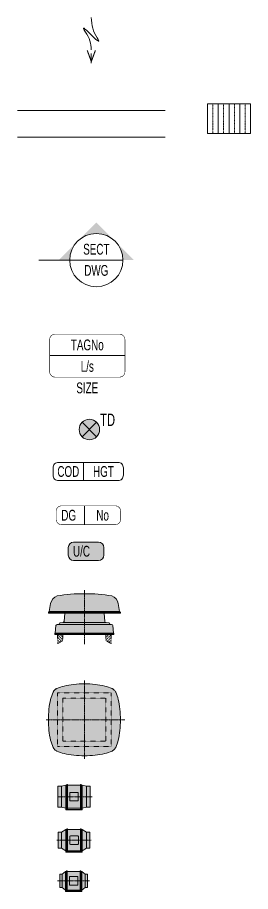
# Model space of a CAD drawing. Header units: millimetres. Extents: x 127492 to 142443, y 116686 to 152629.
# Drawn here: x 128276 to 130444, y 125605 to 133745 of the extents above; entities that cross this region are included whole.
import ezdxf
from ezdxf.enums import TextEntityAlignment as Align

# ---------------------------------------------------------------- set-up
doc = ezdxf.new("R2010")
doc.units = ezdxf.units.MM
for name, pattern in [('Center', [15, 10, -1.5, 2, -1.5]), ('Dashed', [3, 1.5, -1.5]), ('HD', [3.3, 1.8, -1.5]), ('SCEN', [9, 6, -1, 1, -1]), ('Vsdd', [3.55, 1.5, -0.85, 0.35, -0.85])]:
    doc.linetypes.add(name, pattern=pattern)
doc.layers.get('0').update_dxf_attribs({"lineweight": 0})
doc.layers.get('Defpoints').update_dxf_attribs({"lineweight": 0})
for name, color, linetype, lineweight in [('-Legend', 7, 'Continuous', 0), ('Hvac-AirArrow', 1, 'HD', 0), ('Hvac-DoorUC', 1, 'Continuous', 0), ('Hvac-Equip', 4, 'Continuous', 9), ('Hvac-GrilleTag', 1, 'Continuous', 0), ('Hvac-SectionArrow', 3, 'Continuous', 0), ('Hvac-TagHeights', 1, 'Continuous', 0), ('Hvac-Text', 3, 'Continuous', 0), ('Hvac-Tundish', 7, 'SCEN', 0), ('Hvacduct-Insul', 118, 'Continuous', 0), ('Hvacduct-sa-Shading', 163, 'Continuous', 18), ('Hvacequip-Shading', 253, 'Continuous', 0), ('HvacequipControls', 3, 'Continuous', 0)]:
    doc.layers.add(name, color=color, linetype=linetype, lineweight=lineweight)
doc.styles.add('_Arial', font='ARIALN.TTF', dxfattribs={"width": 0.8})
doc.styles.add('Arial Narrow_1', font='ARIALN.TTF', dxfattribs={"width": 0.8, "height": 250})
doc.styles.add('HVACS', font='ARIALN.TTF', dxfattribs={"width": 0.8})

# ---------------------------------------------------------------- blocks, each defined once
blk = doc.blocks.new('*U126')
at = {"layer": 'Hvac-SectionArrow'}
h = blk.add_hatch(color=256, dxfattribs=at)
h.paths.add_polyline_path([(175.3, 175.3, 0.198912), (0, 248, 0.198912), (-175.3, 175.3), (0, 350.7)])
h.paths.add_polyline_path([(350.7, 0), (248, 0, 0.198912), (175.3, 175.3)])
h.paths.add_polyline_path([(-175.3, 175.3, 0.198912), (-248, 0), (-350.7, 0)])
at = {"layer": 'Hvac-SectionArrow', "color": 4}
blk.add_line((-534.8, 0), (-248, 0), dxfattribs=at)
blk.add_circle((0, 0), 248, dxfattribs=at)
at = {"layer": 'Hvac-Text', "color": 1}
blk.add_line((248, 0), (-248, 0), dxfattribs=at)
at = {"style": 'HVACS', "width": 0.8}
for tag, p in [('SECT', (0, 101.5)), ('DWG', (0, -95.5))]:
    blk.add_attdef(tag, text='', height=100, dxfattribs=at).set_placement(p, align=Align.MIDDLE_CENTER)
blk = doc.blocks.new('Undercut')
at = {"layer": 'Hvac-DoorUC', "linetype": 'Continuous'}
h = blk.add_hatch(color=253, dxfattribs=at)
edge = h.paths.add_edge_path()
edge.add_arc((-115.9, -35), 50, 180, 270)
edge.add_line((-115.9, -85), (115.9, -85))
edge.add_arc((115.9, -35), 50, 270, 360)
edge.add_line((165.9, -35), (165.9, 35))
edge.add_arc((115.9, 35), 50, 0, 90)
edge.add_line((115.9, 85), (-115.9, 85))
edge.add_arc((-115.9, 35), 50, 90, 180)
edge.add_line((-165.9, 35), (-165.9, -35))
at = {"layer": 'Hvac-DoorUC', "color": 1, "linetype": 'Continuous'}
for p, q in [((-115.9, 85), (115.9, 85)), ((-165.9, -35), (-165.9, 35)), ((165.9, 35), (165.9, -35)), ((115.9, -85), (-115.9, -85))]:
    blk.add_line(p, q, dxfattribs=at)
for centre, start, end in [((-115.9, 35), 90, 180), ((115.9, 35), 0, 90), ((-115.9, -35), 180, 270), ((115.9, -35), 270, 0)]:
    blk.add_arc(centre, 50, start, end, dxfattribs=at)
at = {"layer": 'Hvac-DoorUC', "style": '_Arial', "width": 0.8}
blk.add_text('U/C', height=100, dxfattribs=at).set_placement((-121.6, -49.3))
blk = doc.blocks.new('DG Tag')
at = {"layer": 'Hvac-GrilleTag', "color": 1}
blk.add_line((0, 87.5), (0, -87.5), dxfattribs=at)
at = {"layer": 'Hvac-GrilleTag', "color": 1, "const_width": 5}
blk.add_lwpolyline([(285.1, 87.5), (-214.9, 87.5, 0.414214), (-264.9, 37.5), (-264.9, -37.5, 0.414214), (-214.9, -87.5), (285.1, -87.5, 0.414214), (335.1, -37.5), (335.1, 37.5, 0.414214)], format="xyb", close=True, dxfattribs=at)
at = {"color": 7, "style": '_Arial', "width": 0.8}
blk.add_text('DG', height=100, dxfattribs=at).set_placement((-216.9, -49.9))
blk.add_attdef('NO', text='', height=100, dxfattribs=at).set_placement((167.5, 0), align=Align.MIDDLE_CENTER)
at = {"color": 7, "style": '_Arial', "width": 0.8, "flags": 1}
blk.add_attdef('SIZE', text='', height=100, dxfattribs=at).set_placement((29.7, -206.7), align=Align.MIDDLE_CENTER)
blk = doc.blocks.new('Tag Heigh')
at = {"color": 0, "linetype": 'Continuous'}
blk.add_line((-370.6, -85), (-370.6, 85), dxfattribs=at)
blk.add_lwpolyline([(-654.8, -35, 0.414214), (-604.8, -85), (-50, -85, 0.414214), (0, -35), (0, 35, 0.414214), (-50, 85), (-604.8, 85, 0.414214), (-654.8, 35)], format="xyb", close=True, dxfattribs=at)
at = {"color": 0, "style": '_Arial', "width": 0.8}
for tag, p in [('COD', (-512.7, 0)), ('HGT', (-185.3, 0))]:
    blk.add_attdef(tag, text='', height=100, dxfattribs=at).set_placement(p, align=Align.MIDDLE_CENTER)
blk = doc.blocks.new('Tundish')
at = {"layer": 'HvacequipControls', "linetype": 'Continuous'}
h = blk.add_hatch(color=253, dxfattribs=at)
edge = h.paths.add_edge_path()
edge.add_arc((0, 95.3), 95.3, 0, 360)
at = {"layer": 'HvacequipControls', "color": 1, "linetype": 'Continuous'}
for p, q in [((-67.4, 162.7), (67.4, 27.9)), ((-67.4, 27.9), (67.4, 162.7))]:
    blk.add_line(p, q, dxfattribs=at)
at = {"layer": 'HvacequipControls', "color": 7, "linetype": 'Continuous'}
blk.add_circle((0, 95.3), 95.3, dxfattribs=at)
at = {"layer": 'HvacequipControls', "style": 'Arial Narrow_1', "width": 0.8}
blk.add_text('TD', height=115, dxfattribs=at).set_placement((98.8, 128.6))
blk = doc.blocks.new('Grille Tag')
at = {"layer": 'Hvac-GrilleTag', "color": 1}
blk.add_line((-350, 0), (350, 0), dxfattribs=at)
at = {"layer": 'Hvac-GrilleTag', "color": 1, "const_width": 5}
blk.add_lwpolyline([(-300, 200), (300, 200, -0.414214), (350, 150), (350, -150, -0.414214), (300, -200), (-300, -200, -0.414214), (-350, -150), (-350, 150, -0.414214)], format="xyb", close=True, dxfattribs=at)
at = {"color": 7, "style": 'HVACS', "width": 0.8}
for tag, p in [('TAGNO', (0, 100)), ('L/S', (0, -100)), ('SIZE', (0, -300))]:
    blk.add_attdef(tag, text='', height=100, dxfattribs=at).set_placement(p, align=Align.MIDDLE_CENTER)
at = {"color": 7, "style": 'HVACS', "width": 0.8, "flags": 1}
for tag, p in [('TYPE', (0, -461.3)), ('SYSTEM', (0, -617.2)), ('FLEX', (0, -768.5)), ('CUSHION', (0, -913.4))]:
    blk.add_attdef(tag, text='', height=100, dxfattribs=at).set_placement(p, align=Align.MIDDLE_CENTER)
blk = doc.blocks.new('A$C77C82F29')
at = {"layer": 'Hvacequip-Shading'}
h = blk.add_hatch(color=256, dxfattribs=at)
h.dxf.hatch_style = 1
h.paths.add_polyline_path([(314.5, 189.1, 0.053454), (291, 257.2, 0.035044), (286.8, 265.2, 0.118987), (265.2, 286.8, 0.035042), (257.2, 291, 0.053454), (189.1, 314.5, 0.033461), (100.1, 329.7, 0.026996), (0, 335, 0.026996), (-100.1, 329.7, 0.033461), (-189.1, 314.5, 0.053454), (-257.2, 291, 0.035042), (-265.2, 286.8, 0.118987), (-286.8, 265.2, 0.035042), (-291, 257.2, 0.053454), (-314.5, 189.1, 0.033461), (-329.7, 100.1, 0.026996), (-335, 0, 0.026996), (-329.7, -100.1, 0.033461), (-314.5, -189.1, 0.053454), (-291, -257.2, 0.035042), (-286.8, -265.2, 0.118987), (-265.2, -286.8, 0.035042), (-257.2, -291, 0.053454), (-189.1, -314.5, 0.033461), (-100.1, -329.7, 0.026996), (0, -335, 0.026996), (100.1, -329.7, 0.033461), (189.1, -314.5, 0.053454), (257.2, -291, 0.035042), (265.2, -286.8, 0.118987), (286.8, -265.2, 0.03504), (291, -257.2, 0.053454), (314.5, -189.1, 0.033461), (329.7, -100.1, 0.026996), (335, 0, 0.026996), (329.7, 100.1, 0.033462)])
at = {"color": 1, "linetype": 'Center'}
for p, q in [((0, 365), (0, -365)), ((-355, 0), (375, 0))]:
    blk.add_line(p, q, dxfattribs=at)
at = {"color": 0, "linetype": 'Dashed'}
for p, q in [((-250, 250), (250, 250)), ((-250, 250), (-250, -250)), ((250, 250), (250, -250)), ((-200, 200), (200, 200)), ((-200, 200), (-200, -200)), ((200, 200), (200, -200)), ((-200, -200), (200, -200)), ((-250, -250), (250, -250))]:
    blk.add_line(p, q, dxfattribs=at)
at = {"color": 0, "linetype": 'Continuous'}
for points in [[(-257.2, 291, -0.053454), (-189.1, 314.5, -0.033461), (-100.1, 329.7, -0.026996), (0, 335, -0.026996)], [(257.2, 291, 0.053453), (189.1, 314.5, 0.033461), (100.1, 329.7, 0.026996), (0, 335, 0.026996)], [(-291, 257.2, 0.053454), (-314.5, 189.1, 0.033461), (-329.7, 100.1, 0.026996), (-335, 0, 0.026996)], [(291, 257.2, -0.053454), (314.5, 189.1, -0.033462), (329.7, 100.1, -0.026996), (335, 0, -0.026996)], [(-291, -257.2, -0.053453), (-314.5, -189.1, -0.033461), (-329.7, -100.1, -0.026996), (-335, 0, -0.026996)], [(291, -257.2, 0.053453), (314.5, -189.1, 0.033461), (329.7, -100.1, 0.026996), (335, 0, 0.026996)], [(-257.2, -291, 0.053454), (-189.1, -314.5, 0.033461), (-100.1, -329.7, 0.026996), (0, -335, 0.026996)], [(257.2, -291, -0.053453), (189.1, -314.5, -0.033461), (100.1, -329.7, -0.026996), (0, -335, -0.026996)]]:
    blk.add_lwpolyline(points, format="xyb", dxfattribs=at)
for centre, start, end in [((-231.4, 231.4), 148.57111, 156.5992), ((-231.4, 231.4), 121.42889, 148.57111), ((-231.4, 231.4), 113.40079, 121.42889), ((231.4, -231.4), 293.40064, 301.42889), ((231.4, -231.4), 301.42889, 328.57111), ((231.4, -231.4), 328.57111, 336.59936)]:
    blk.add_arc(centre, 65, start, end, dxfattribs=at)
at = {"color": 0, "linetype": 'Continuous', "extrusion": (0, 0, -1)}
for centre, start, end in [((-231.4, 231.4), 113.40064, 121.42889), ((-231.4, 231.4), 121.42889, 148.57111), ((-231.4, 231.4), 148.57111, 156.59936), ((231.4, -231.4), 328.57111, 336.59936), ((231.4, -231.4), 301.42889, 328.57111), ((231.4, -231.4), 293.40079, 301.42889)]:
    blk.add_arc(centre, 65, start, end, dxfattribs=at)
blk = doc.blocks.new('*U100')
at = {"layer": 'Hvac-Equip', "linetype": 'Continuous'}
blk.add_blockref('A$C77C82F29', (0, 0), dxfattribs=at)
blk = doc.blocks.new('A$C05D14B4F')
at = {"layer": 'Hvacequip-Shading'}
h = blk.add_hatch(color=256, dxfattribs=at)
h.dxf.hatch_style = 1
h.paths.add_polyline_path([(315, 290, 0.265564), (255, 360, 0.055385), (0, 380, 0.055385), (-255, 360, 0.265564), (-315, 290), (-327.5, 215), (-335, 207.5), (-335, 200), (-183.2, 200), (-190, 122.5, -0.373885), (-201.3, 111.6), (-225.8, 110.3, 0.402249), (-232.4, 103.3, -0.399958), (-239.1, 96.3), (-253.3, 95.5, 0.373885), (-264.6, 84.6), (-270.8, 13.3), (-274.1, 10), (-275, 0), (0, 0), (275, 0), (274.1, 10), (270.8, 13.3), (264.6, 84.6, 0.373885), (253.3, 95.5), (239.1, 96.3, -0.373885), (232.5, 102.7), (232.4, 103.9, 0.373885), (225.8, 110.3), (201.3, 111.6, -0.373885), (190, 122.5), (183.2, 200), (335, 200), (335, 207.5), (327.5, 215)])
at = {"color": 1, "linetype": 'Center'}
blk.add_line((0, 415), (0, -90), dxfattribs=at)
at = {"color": 0, "linetype": 'Continuous'}
for p, q in [((-327.5, 215), (-315, 290)), ((327.5, 215), (315, 290)), ((-335, 207.5), (-327.5, 215)), ((-335, 207.5), (335, 207.5)), ((-335, 200), (-335, 207.5)), ((-335, 200), (335, 200)), ((-327.5, 215), (327.5, 215)), ((-183.2, 200), (-190, 122.5)), ((183.2, 200), (190, 122.5)), ((335, 207.5), (327.5, 215)), ((335, 200), (335, 207.5)), ((-270.8, 13.3), (-264.6, 84.6)), ((-253.3, 95.5), (-239.1, 96.3)), ((-253.3, 95.5), (253.3, 95.5)), ((-232.5, 102.7), (-232.4, 103.9)), ((-225.8, 110.3), (-201.3, 111.6)), ((-201.3, 111.6), (201.3, 111.6)), ((225.8, 110.3), (201.3, 111.6)), ((232.5, 102.7), (232.4, 103.9)), ((253.3, 95.5), (239.1, 96.3)), ((270.8, 13.3), (264.6, 84.6)), ((-275, 0), (-274.1, 10)), ((0, 0), (-275, 0)), ((-274.1, 10), (-270.8, 13.3)), ((-274.1, 10), (274.1, 10)), ((-270.8, 13.3), (270.8, 13.3)), ((0, 0), (275, 0)), ((274.1, 10), (270.8, 13.3)), ((275, 0), (274.1, 10))]:
    blk.add_line(p, q, dxfattribs=at)
at = {"color": 0, "linetype": 'Continuous', "extrusion": (0, 0, -1)}
for centre, radius, start, end in [((223.7, 272.5), 92.9, 10.85641, 70.34618), ((37.5, -777.5), 1158.1, 79.1752, 91.85559), ((201.9, 123.6), 12, 185, 267), ((-225.4, 103.3), 7, 93, 175), ((-239.4, 103.3), 7, 273, 355), ((-252.6, 83.6), 12, 93, 175)]:
    blk.add_arc(centre, radius, start, end, dxfattribs=at)
at = {"color": 0, "linetype": 'Continuous'}
for centre, radius, start, end in [((37.5, -777.5), 1158.1, 79.1752, 91.85559), ((223.7, 272.5), 92.9, 10.85641, 70.34618), ((-252.6, 83.6), 12, 93, 175), ((-239.4, 103.3), 7, 273, 355), ((-225.4, 103.3), 7, 93, 175), ((201.9, 123.6), 12, 185, 267)]:
    blk.add_arc(centre, radius, start, end, dxfattribs=at)
at = {"layer": 'Defpoints', "color": 0, "linetype": 'Dashed'}
for p, q in [((-250, 0), (-250, -83.9)), ((-250, 0), (-200, -50)), ((-225, 0), (-200, -25)), ((-200, 0), (-200, -55)), ((225, 0), (200, -25)), ((250, 0), (200, -50)), ((200, 0), (200, -55)), ((250, 0), (250, -83.9)), ((-250, -25), (-212.7, -62.3)), ((-250, -50), (-228.5, -71.5)), ((-200, -55), (-250, -83.9)), ((-250, -75), (-244.4, -80.6)), ((200, -55), (250, -83.9)), ((250, -25), (212.7, -62.3)), ((250, -50), (228.5, -71.5)), ((250, -75), (244.4, -80.6))]:
    blk.add_line(p, q, dxfattribs=at)
blk = doc.blocks.new('*U453')
at = {"layer": 'Hvac-Equip', "linetype": 'Continuous'}
blk.add_blockref('A$C05D14B4F', (0, 0), dxfattribs=at)
blk = doc.blocks.new('A$C53F018F8')
at = {"layer": 'Hvacequip-Shading'}
h = blk.add_hatch(color=256, dxfattribs=at)
h.dxf.hatch_style = 1
h.paths.add_polyline_path([(143.2, 99), (108, 99), (68.8, 108.5), (58.9, 108.5), (58.9, 114), (53.2, 114), (53.2, 108.5), (-68.8, 108.5), (-68.8, 114), (-74.3, 114), (-74.3, 108.5), (-84.2, 108.5), (-123.5, 99), (-158.8, 99), (-158.8, -99), (-123.5, -99), (-84.2, -108.5), (-84.2, -124), (68.8, -124), (68.8, -108.5), (108, -99), (143.2, -99)])
h.paths.add_polyline_path([(53.2, -108.5), (53.2, -114), (58.8, -114), (58.8, -108.5), (63.2, -108.5), (63.2, -118.5), (-78.8, -118.5), (-78.8, -108.5), (-74.3, -108.5), (-74.3, -114), (-68.8, -114), (-68.8, -108.5)], flags=16)
at = {"color": 0, "linetype": 'Continuous'}
for p, q in [((-158.8, 99), (-123.5, 99)), ((-123.5, 99), (-84.2, 108.5)), ((-123.5, -99), (-123.5, 99)), ((-84.2, 108.5), (-74.3, 108.5)), ((-84.2, 108.5), (-84.2, -124)), ((-74.3, 114), (-74.3, -114)), ((-74.3, 114), (-68.8, 114)), ((-68.8, 114), (-68.8, -114)), ((-68.8, 108.5), (53.2, 108.5)), ((58.8, 114), (53.2, 114)), ((53.2, 114), (53.2, -114)), ((58.8, 114), (58.8, -114)), ((58.8, 108.5), (68.8, 108.5)), ((108, 99), (68.8, 108.5)), ((68.8, 108.5), (68.8, -124)), ((143.2, 99), (108, 99)), ((108, 99), (108, -99)), ((143.2, -99), (143.2, 99)), ((-84.2, -40.2), (-78.8, -40.2)), ((-78.8, -40.2), (-78.8, -118.5)), ((68.8, -40.2), (63.2, -40.2)), ((63.2, -40.2), (63.2, -118.5)), ((-158.8, -99), (-123.5, -99)), ((-123.5, -99), (-84.2, -108.5)), ((-84.2, -124), (68.8, -124)), ((-78.8, -108.5), (-74.3, -108.5)), ((-78.8, -118.5), (63.2, -118.5)), ((-74.3, -114), (-68.8, -114)), ((-68.8, -108.5), (53.2, -108.5)), ((58.8, -114), (53.2, -114)), ((58.8, -108.5), (63.2, -108.5)), ((68.8, -108.5), (108, -99)), ((143.2, -99), (108, -99))]:
    blk.add_line(p, q, dxfattribs=at)
at = {"color": 1, "linetype": 'Center'}
blk.add_line((-162.8, 0), (162.8, 0), dxfattribs=at)
at = {"color": 8, "linetype": 'Continuous'}
for p, q in [((-47.8, -35), (-47.8, 35)), ((-42.8, 40), (27.2, 40)), ((32.2, -35), (32.2, 35)), ((-42.8, -40), (27.2, -40))]:
    blk.add_line(p, q, dxfattribs=at)
at = {"color": 0}
blk.add_lwpolyline([(-158.8, -99), (-158.8, 99)], dxfattribs=at)
at = {"color": 8, "linetype": 'Continuous'}
blk.add_arc((-42.8, 35), 5, 90, 180, dxfattribs=at)
at = {"color": 8, "linetype": 'Continuous', "extrusion": (0, 0, -1)}
for centre, start, end in [((-27.2, 35), 90, 180), ((42.8, -35), 270, 0), ((-27.2, -35), 180, 270)]:
    blk.add_arc(centre, 5, start, end, dxfattribs=at)
blk = doc.blocks.new('A$C3C356E9E')
at = {"layer": 'Hvacequip-Shading'}
h = blk.add_hatch(color=256, dxfattribs=at)
h.dxf.hatch_style = 1
h.paths.add_polyline_path([(147.5, 76.8), (115.8, 76.8), (76.5, 103.2), (66.5, 103.2), (66.5, 108.8), (61, 108.8), (61, 103.2), (-61, 103.2), (-61, 108.8), (-66.5, 108.8), (-66.5, 103.2), (-76.5, 103.2), (-115.8, 76.8), (-147.5, 76.8), (-147.5, -70.2), (-115.8, -70.2), (-76.5, -96.8), (-76.5, -108.8), (76.5, -108.8), (76.5, -96.8), (115.8, -70.2), (147.5, -70.2)])
h.paths.add_polyline_path([(61, -96.8), (61, -102.2), (66.5, -102.2), (66.5, -96.8), (71, -96.8), (71, -103.2), (-71, -103.2), (-71, -96.8), (-66.5, -96.8), (-66.5, -102.2), (-61, -102.2), (-61, -96.8)], flags=16)
at = {"color": 0, "linetype": 'Continuous'}
for p, q in [((-115.8, 76.8), (-76.5, 103.2)), ((-76.5, 103.2), (-66.5, 103.2)), ((-76.5, 103.2), (-76.5, -108.8)), ((-66.5, 108.8), (-66.5, -102.2)), ((-66.5, 108.8), (-61, 108.8)), ((-61, 108.8), (-61, -102.2)), ((-61, 103.2), (61, 103.2)), ((66.5, 108.8), (61, 108.8)), ((61, 108.8), (61, -102.2)), ((66.5, 108.8), (66.5, -102.2)), ((66.5, 103.2), (76.5, 103.2)), ((115.8, 76.8), (76.5, 103.2)), ((76.5, 103.2), (76.5, -108.8)), ((-147.5, -70.2), (-147.5, 76.8)), ((-147.5, 76.8), (-115.8, 76.8)), ((-115.8, -70.2), (-115.8, 76.8)), ((147.5, 76.8), (115.8, 76.8)), ((115.8, 76.8), (115.8, -70.2)), ((147.5, -70.2), (147.5, 76.8)), ((-147.5, -70.2), (-115.8, -70.2)), ((-115.8, -70.2), (-76.5, -96.8)), ((-76.5, -36.9), (-71, -36.9)), ((-71, -36.9), (-71, -103.2)), ((71, -36.9), (71, -103.2)), ((76.5, -36.9), (71, -36.9)), ((76.5, -96.8), (115.8, -70.2)), ((147.5, -70.2), (115.8, -70.2)), ((-76.5, -108.8), (76.5, -108.8)), ((-71, -96.8), (-66.5, -96.8)), ((-71, -103.2), (71, -103.2)), ((-66.5, -102.2), (-61, -102.2)), ((-61, -96.8), (61, -96.8)), ((66.5, -102.2), (61, -102.2)), ((66.5, -96.8), (71, -96.8))]:
    blk.add_line(p, q, dxfattribs=at)
at = {"color": 1, "linetype": 'Center'}
blk.add_line((-160.3, 3.3), (158.2, 3.3), dxfattribs=at)
at = {"color": 8, "linetype": 'Continuous'}
for p, q in [((-40, -31.7), (-40, 38.3)), ((-35, 43.3), (35, 43.3)), ((40, -31.7), (40, 38.3)), ((-35, -36.7), (35, -36.7))]:
    blk.add_line(p, q, dxfattribs=at)
blk.add_arc((-35, 38.3), 5, 90, 180, dxfattribs=at)
at = {"color": 8, "linetype": 'Continuous', "extrusion": (0, 0, -1)}
for centre, start, end in [((-35, 38.3), 90, 180), ((35, -31.7), 270, 0), ((-35, -31.7), 180, 270)]:
    blk.add_arc(centre, 5, start, end, dxfattribs=at)
blk = doc.blocks.new('A$C2ED14586')
at = {"layer": 'Hvacequip-Shading'}
h = blk.add_hatch(color=256, dxfattribs=at)
h.dxf.hatch_style = 1
h.paths.add_polyline_path([(129, 64.7), (106.5, 64.7), (76.5, 91.2), (66.5, 91.2), (66.5, 96.7), (61, 96.7), (61, 91.2), (-61, 91.2), (-61, 96.7), (-66.5, 96.7), (-66.5, 91.2), (-76.5, 91.2), (-106.5, 64.7), (-129, 64.7), (-129, -58.3), (-106.5, -58.3), (-76.5, -84.8), (-76.5, -96.8), (76.5, -96.8), (76.5, -84.8), (106.5, -58.3), (129, -58.3)])
h.paths.add_polyline_path([(61, -84.8), (61, -90.3), (66.5, -90.3), (66.5, -84.8), (71, -84.8), (71, -91.3), (-71, -91.3), (-71, -84.8), (-66.5, -84.8), (-66.5, -90.3), (-61, -90.3), (-61, -84.8)], flags=16)
at = {"color": 0, "linetype": 'Continuous'}
for p, q in [((-106.5, 64.7), (-76.5, 91.2)), ((-76.5, 91.2), (-66.5, 91.2)), ((-76.5, 91.2), (-76.5, -96.8)), ((-66.5, 96.7), (-66.5, -90.3)), ((-66.5, 96.7), (-61, 96.7)), ((-61, 96.7), (-61, -90.3)), ((-61, 91.2), (61, 91.2)), ((66.5, 96.7), (61, 96.7)), ((61, 96.7), (61, -90.3)), ((66.5, 96.7), (66.5, -90.3)), ((66.5, 91.2), (76.5, 91.2)), ((76.5, 91.2), (76.5, -96.8)), ((106.5, 64.7), (76.5, 91.2)), ((-129, 64.7), (-106.5, 64.7)), ((-129, -58.3), (-129, 64.7)), ((-106.5, -58.3), (-106.5, 64.7)), ((106.5, 64.7), (106.5, -58.3)), ((129, 64.7), (106.5, 64.7)), ((129, -58.3), (129, 64.7)), ((-129, -58.3), (-106.5, -58.3)), ((-106.5, -58.3), (-76.5, -84.8)), ((-76.5, -36.9), (-71, -36.9)), ((-71, -36.9), (-71, -91.3)), ((76.5, -36.9), (71, -36.9)), ((71, -36.9), (71, -91.3)), ((76.5, -84.8), (106.5, -58.3)), ((129, -58.3), (106.5, -58.3)), ((-76.5, -96.8), (76.5, -96.8)), ((-71, -84.8), (-66.5, -84.8)), ((-71, -91.3), (71, -91.3)), ((-66.5, -90.3), (-61, -90.3)), ((-61, -84.8), (61, -84.8)), ((66.5, -90.3), (61, -90.3)), ((66.5, -84.8), (71, -84.8))]:
    blk.add_line(p, q, dxfattribs=at)
at = {"color": 1, "linetype": 'Center'}
blk.add_line((-151.5, 3.2), (148.5, 3.2), dxfattribs=at)
at = {"color": 8, "linetype": 'Continuous'}
for p, q in [((-40, -31.8), (-40, 38.2)), ((-35, 43.2), (35, 43.2)), ((40, -31.8), (40, 38.2)), ((-35, -36.8), (35, -36.8))]:
    blk.add_line(p, q, dxfattribs=at)
blk.add_arc((-35, 38.2), 5, 90, 180, dxfattribs=at)
at = {"color": 8, "linetype": 'Continuous', "extrusion": (0, 0, -1)}
for centre, start, end in [((-35, 38.2), 90, 180), ((35, -31.8), 270, 0), ((-35, -31.8), 180, 270)]:
    blk.add_arc(centre, 5, start, end, dxfattribs=at)
blk = doc.blocks.new('AIR-FLOW')
at = {"layer": 'Hvac-AirArrow', "color": 1}
blk.add_line((0, 0), (-2.5, 0), dxfattribs=at)
blk.add_lwpolyline([(-2.5, 0), (-2.91, -0.02), (-3.32, -0.07), (-3.74, -0.15), (-4.15, -0.27), (-4.56, -0.42), (-4.97, -0.61), (-5.38, -0.83), (-5.79, -1.09), (-6.14, -1.31), (-6.37, -1.43), (-6.48, -1.45), (-6.48, -1.36), (-6.35, -1.18), (-6.11, -0.9), (-5.75, -0.51), (-5.27, -0.02), (-4.79, 0.47), (-4.43, 0.85), (-4.19, 1.14), (-4.06, 1.32), (-4.06, 1.41), (-4.16, 1.4), (-4.39, 1.28), (-4.74, 1.06), (-5.15, 0.81), (-5.58, 0.6), (-6.02, 0.42), (-6.48, 0.27), (-6.96, 0.15), (-7.46, 0.07), (-7.97, 0.02), (-8.5, 0)], dxfattribs=at)
at = {"layer": 'Hvac-AirArrow', "color": 1, "const_width": 0.2}
blk.add_lwpolyline([(-2.38, 0.76), (-0.29, 0), (-2.38, -0.76)], dxfattribs=at)
blk = doc.blocks.new('*U123')
at = {"layer": 'Hvac-AirArrow', "xscale": 50, "yscale": 50, "zscale": 50}
blk.add_blockref('AIR-FLOW', (425, 0), dxfattribs=at)

msp = doc.modelspace()

# ---------------------------------------------------------------- linework, layer by layer
at = {"layer": 'Hvacduct-Insul'}
for p, q in [((128275.9, 132880), (129649, 132880)), ((128275.9, 132630), (129649, 132630))]:
    msp.add_line(p, q, dxfattribs=at)
at = {"layer": 'Hvacduct-sa-Shading', "color": 82, "linetype": 'Continuous'}
for p, q in [((130044, 132664), (130044, 132941.2)), ((130044, 132941.2), (130094, 132941.2)), ((130144, 132941.2), (130094, 132941.2)), ((130144, 132664), (130144, 132941.2)), ((130044, 132664), (130094, 132664)), ((130144, 132664), (130094, 132664))]:
    msp.add_line(p, q, dxfattribs=at)
at = {"layer": 'Hvacduct-sa-Shading', "color": 1, "linetype": 'Vsdd'}
for p, q in [((130094, 132664), (130094, 132941.2)), ((130194, 132664), (130194, 132941.2)), ((130294, 132941.2), (130294, 132664)), ((130394, 132664), (130394, 132941.2))]:
    msp.add_line(p, q, dxfattribs=at)
at = {"layer": 'Hvacduct-sa-Shading', "color": 32, "linetype": 'Continuous'}
for p, q in [((130144, 132664), (130144, 132941.2)), ((130144, 132941.2), (130194, 132941.2)), ((130244, 132941.2), (130194, 132941.2)), ((130244, 132664), (130244, 132941.2)), ((130144, 132664), (130194, 132664)), ((130244, 132664), (130194, 132664))]:
    msp.add_line(p, q, dxfattribs=at)
at = {"layer": 'Hvacduct-sa-Shading', "color": 210, "linetype": 'Continuous'}
for p, q in [((130244, 132941.2), (130294, 132941.2)), ((130244, 132941.2), (130244, 132664)), ((130344, 132941.2), (130294, 132941.2)), ((130344, 132941.2), (130344, 132664)), ((130244, 132664), (130294, 132664)), ((130344, 132664), (130294, 132664))]:
    msp.add_line(p, q, dxfattribs=at)
at = {"layer": 'Hvacduct-sa-Shading', "color": 160, "linetype": 'Continuous'}
for p, q in [((130344, 132664), (130344, 132941.2)), ((130344, 132941.2), (130394, 132941.2)), ((130444, 132941.2), (130394, 132941.2)), ((130444, 132664), (130444, 132941.2)), ((130344, 132664), (130394, 132664)), ((130444, 132664), (130394, 132664))]:
    msp.add_line(p, q, dxfattribs=at)

# ---------------------------------------------------------------- block references
at = {"layer": '-Legend'}
msp.add_blockref('Grille Tag', (128925.4, 130595.8), dxfattribs=at).add_auto_attribs({'TAGNO': 'TAGNo', 'L/S': 'L/s', 'SIZE': 'SIZE'})
for name, p in [('*U453', (128898.7, 127997.6)), ('*U100', (128898.7, 127204.5))]:
    msp.add_blockref(name, p)
at = {"layer": 'Hvac-AirArrow', "rotation": 269.999999999999}
msp.add_blockref('*U123', (128962.8, 133745.2), dxfattribs=at)
at = {"layer": 'Hvac-DoorUC'}
msp.add_blockref('Undercut', (128914.2, 128773.7), dxfattribs=at)
at = {"layer": 'Hvac-Equip', "linetype": 'Continuous'}
for name, p in [('A$C53F018F8', (128809.6, 126488.5)), ('A$C3C356E9E', (128802.7, 126080.3)), ('A$C2ED14586', (128798.3, 125701.9))]:
    msp.add_blockref(name, p, dxfattribs=at)
at = {"layer": 'Hvac-GrilleTag'}
msp.add_blockref('DG Tag', (128900.7, 129109.6), dxfattribs=at).add_auto_attribs({'NO': 'No'})
at = {"layer": 'Hvac-SectionArrow', "color": 4}
msp.add_blockref('*U126', (129009.4, 131485.5), dxfattribs=at).add_auto_attribs({'SECT': 'SECT', 'DWG': 'DWG'})
at = {"layer": 'Hvac-TagHeights'}
msp.add_blockref('Tag Heigh', (129261.3, 129517), dxfattribs=at).add_auto_attribs({'HGT': 'HGT', 'COD': 'COD'})
at = {"layer": 'Hvac-Tundish', "color": 7, "linetype": 'Continuous'}
msp.add_blockref('Tundish', (128944.7, 129812.2), dxfattribs=at)

doc.saveas('drawing.dxf')
